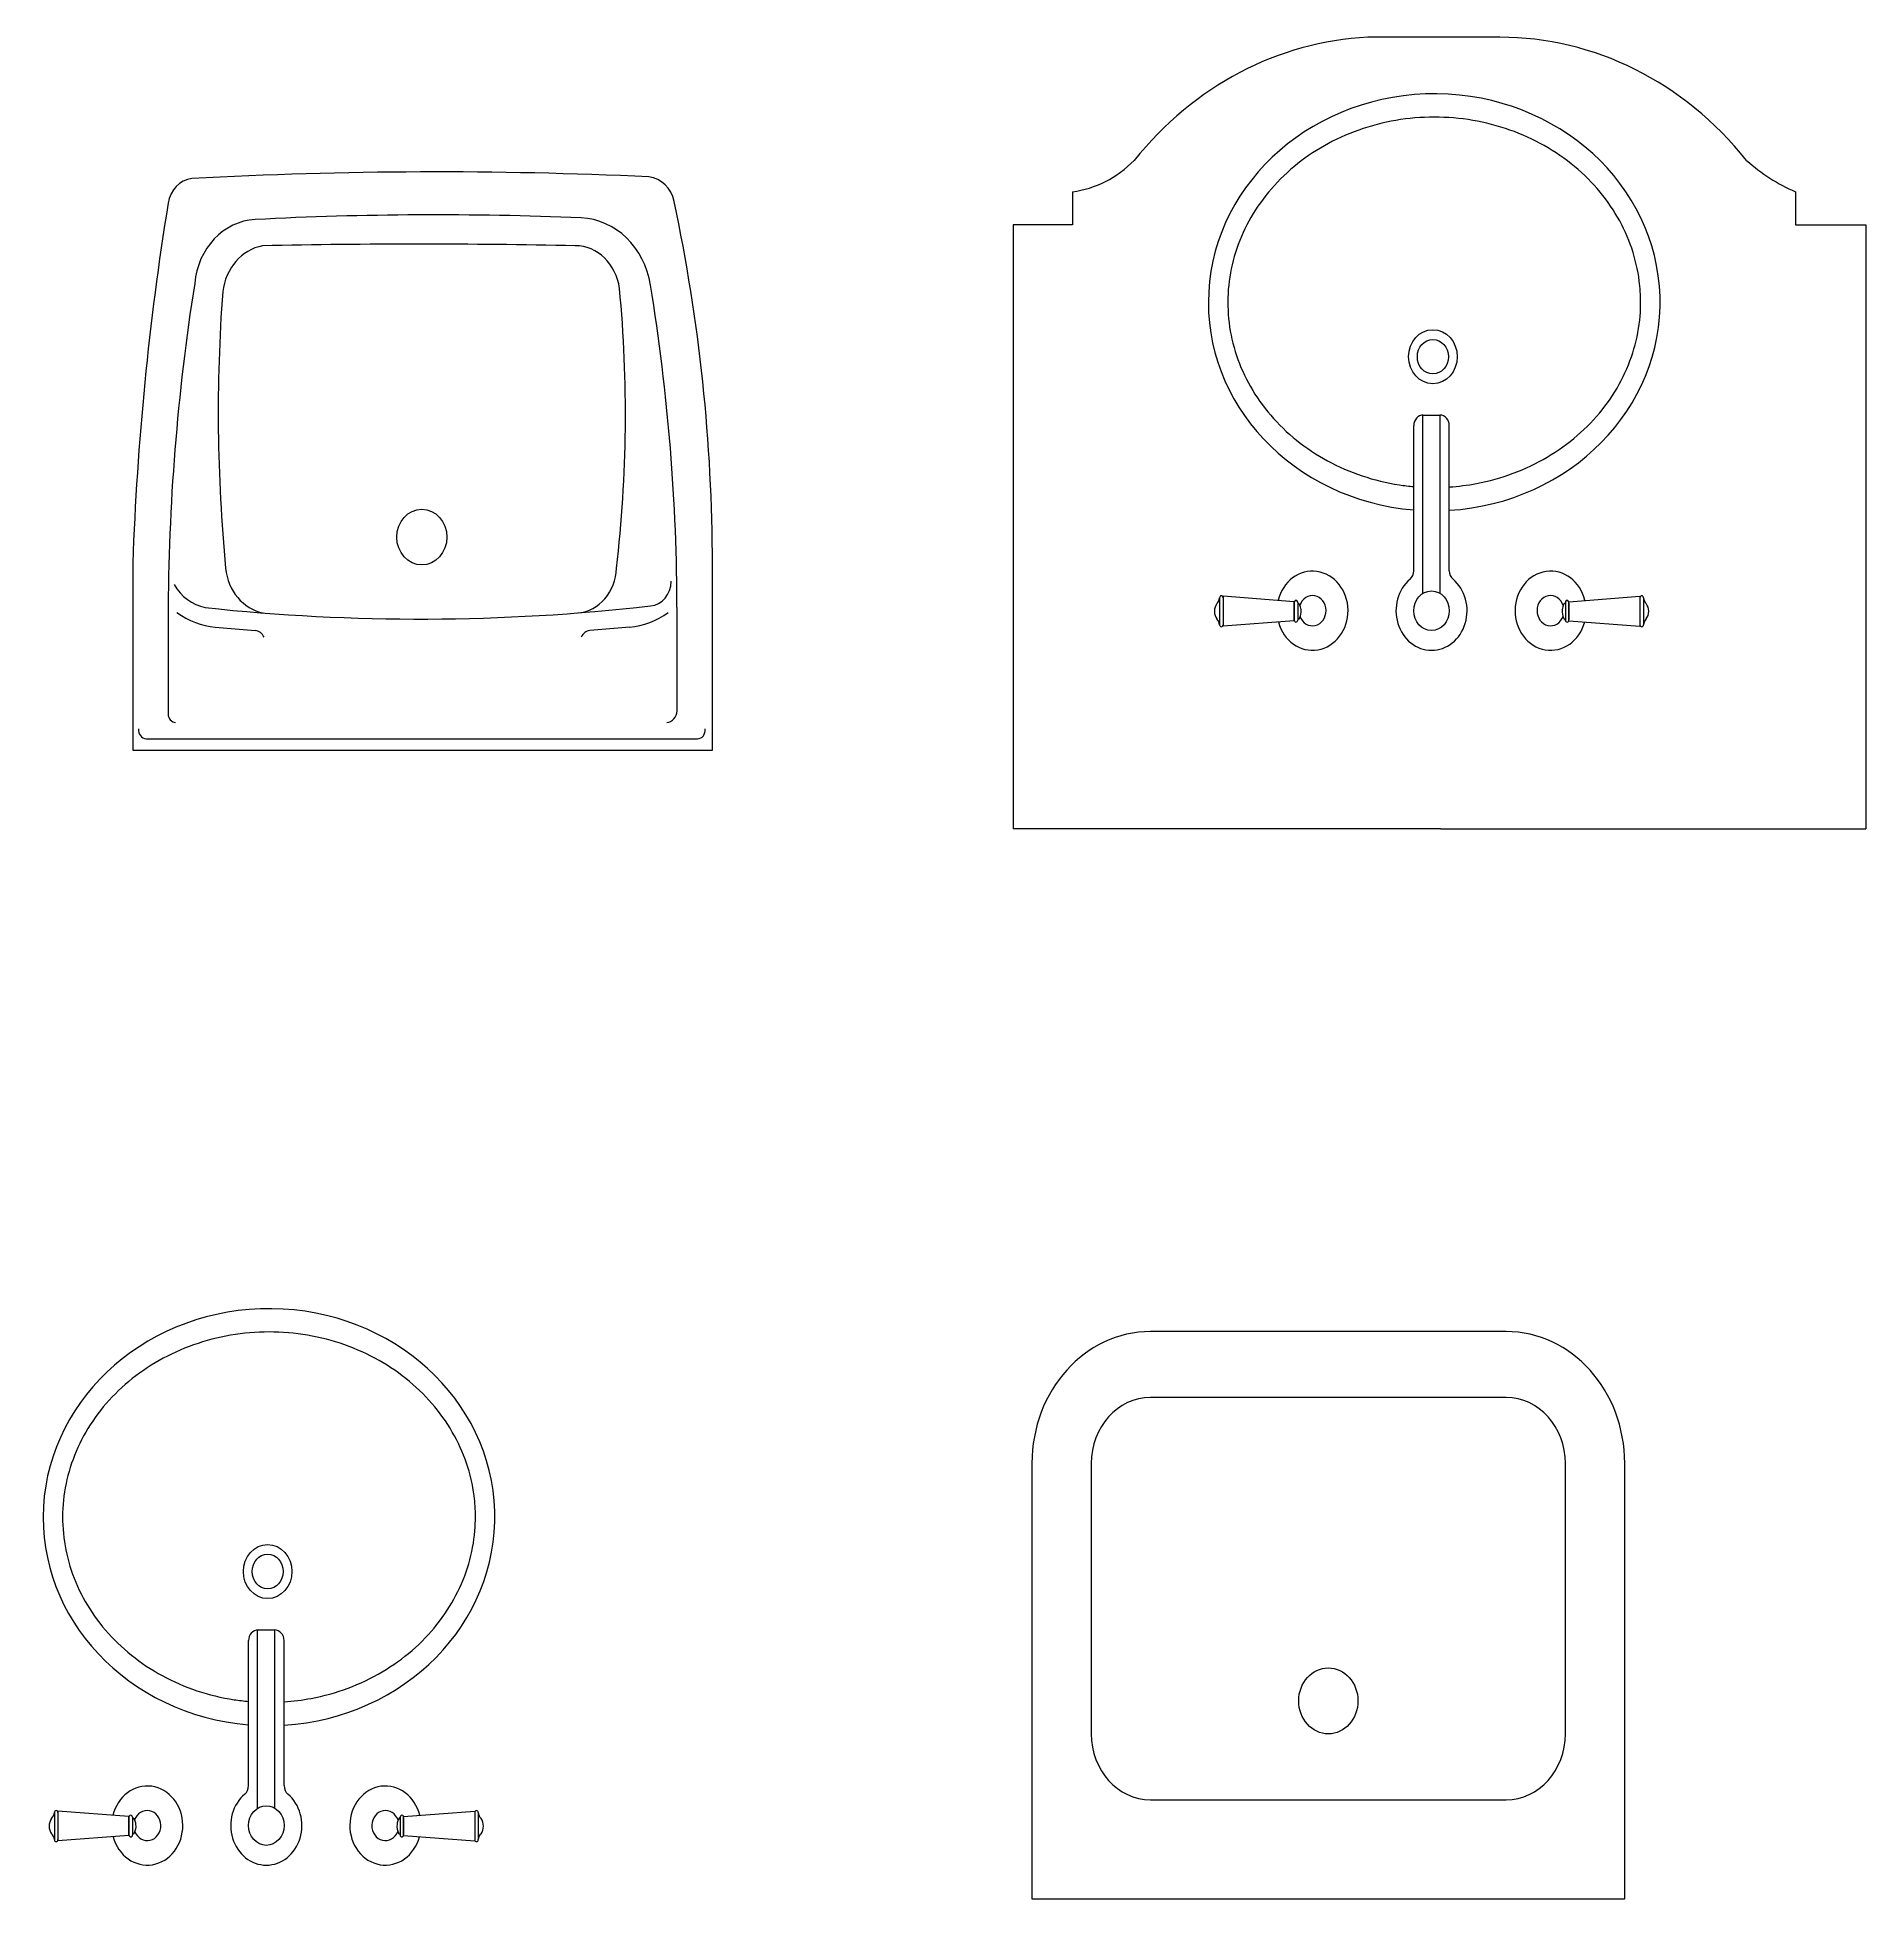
# Model space of a CAD drawing. Header units: inches. Extents: x -610279 to 716273, y -3458896 to 18603.
# Drawn here: x -144171 to 121847, y -2342102 to -2071252 of the extents above; entities that cross this region are included whole.
import ezdxf

# ---------------------------------------------------------------- set-up
doc = ezdxf.new("R2010")
doc.units = ezdxf.units.IN
doc.layers.add('6.Furniture', color=2, linetype='Continuous')
doc.layers.add('freecads.com', color=7, linetype='Continuous')
doc.styles.add('PL-01$0$Standard', font='ARIALN.TTF')

# ---------------------------------------------------------------- blocks, each defined once
blk = doc.blocks.new('bathroom blocks')
at = {"layer": 'freecads.com'}
for p, q in [((1.526019338813057, 12206.39084635658), (-498.4739806611869, 12206.39084635658)), ((-498.4739806611869, 12206.39084635658), (-498.4739806611869, 11876.39084635658)), ((1.526019338813057, 11876.39084635658), (1.526019338813057, 12206.39084635658)), ((535.5357271504181, 12157.1848572259, 3.35231730415339e-05), (535.5139990733296, 12157.22709318621, 3.352968936203725e-05)), ((535.6889237046998, 12156.88138950574, 3.347722890328678e-05), (535.5357271504181, 12157.1848572259, 3.35231730415339e-05)), ((535.9146325675829, 12156.40897791796, 3.340953810486204e-05), (535.6889237046998, 12156.88138950574, 3.347722890328678e-05)), ((536.4600469850993, 12155.08549491419, 3.324596670397948e-05), (535.9146325675829, 12156.40897791796, 3.340953810486204e-05)), ((536.906949765078, 12153.56352373048, 3.311193947492273e-05), (536.4600469850993, 12155.08549491419, 3.324596670397948e-05)), ((536.8718022989633, 12148.89140366627, 3.312248291029045e-05), (537.065156447381, 12149.90507601945, 3.306449461558943e-05)), ((537.1468208273, 12151.88700816866, 3.30400020316934e-05), (536.906949765078, 12153.56352373048, 3.311193947492273e-05)), ((537.065156447381, 12149.90507601945, 3.306449461558943e-05), (537.1468208273, 12151.88700816866, 3.30400020316934e-05)), ((757.4836828873085, 12151.88700816866, 3.30400020316934e-05), (757.7235539495305, 12153.56352373048, 3.311193947492273e-05)), ((757.5653472672275, 12149.90507601945, 3.306449461558943e-05), (757.4836828873085, 12151.88700816866, 3.30400020316934e-05)), ((757.7587014156452, 12148.89140366627, 3.312248291029045e-05), (757.5653472672275, 12149.90507601945, 3.306449461558943e-05)), ((757.7235539495305, 12153.56352373048, 3.311193947492273e-05), (758.1704567295092, 12155.08549491419, 3.324596670397948e-05)), ((758.1704567295092, 12155.08549491419, 3.324596670397948e-05), (758.7158711470256, 12156.40897791796, 3.340953810486204e-05)), ((758.7158711470256, 12156.40897791796, 3.340953810486204e-05), (758.9415800099086, 12156.88138950574, 3.347722890328678e-05)), ((758.9415800099086, 12156.88138950574, 3.347722890328678e-05), (759.0947765641904, 12157.1848572259, 3.35231730415339e-05)), ((759.0947765641904, 12157.1848572259, 3.35231730415339e-05), (759.1165046412789, 12157.22709318621, 3.352968936203725e-05)), ((535.4794728386041, 12145.31107712308, 3.354005045559793e-05), (535.6662401691137, 12145.67765346424, 3.348403793038714e-05)), ((535.498392771493, 12145.34782115764, 3.353437626635252e-05), (535.4794728386041, 12145.31107712308, 3.354005045559793e-05)), ((535.6662401691137, 12145.67765346424, 3.348403793038714e-05), (536.0712665866886, 12146.54399020403, 3.336256829393396e-05)), ((536.0712665866886, 12146.54399020403, 3.336256829393396e-05), (536.6120359917695, 12147.96464319182, 3.320038844897482e-05)), ((536.6120359917695, 12147.96464319182, 3.320038844897482e-05), (536.8718022989633, 12148.89140366627, 3.312248291029045e-05)), ((758.018467722839, 12147.96464319182, 3.320038844897482e-05), (757.7587014156452, 12148.89140366627, 3.312248291029045e-05)), ((758.5592371279199, 12146.54399020403, 3.336256829393396e-05), (758.018467722839, 12147.96464319182, 3.320038844897482e-05)), ((758.9642635454948, 12145.67765346424, 3.348403793038714e-05), (758.5592371279199, 12146.54399020403, 3.336256829393396e-05)), ((759.1510308760044, 12145.31107712308, 3.354005045559793e-05), (758.9642635454948, 12145.67765346424, 3.348403793038714e-05)), ((759.1321109431155, 12145.34782115764, 3.353437626635252e-05), (759.1510308760044, 12145.31107712308, 3.354005045559793e-05)), ((-98.47398066118694, 12131.39084635652), (-398.4739806611869, 12131.39084635658)), ((-448.4739806611869, 12081.39084635658), (-448.4739806611869, 11876.39084635658)), ((-48.47398066118694, 11876.39084635658), (-48.47398066118694, 12081.39084635652)), ((-398.4739806611869, 11826.39084635658), (-98.47398066118694, 11826.39084635658)), ((-398.4739806611869, 11776.39084635658), (-98.47398066118694, 11776.39084635658)), ((-342.9919811577829, 11395.26128398469), (-701.7817047114777, 11395.26120261678)), ((-701.7816837957189, 10937.3938729097), (-701.7817047114777, 11395.26112087803)), ((-342.9919811577829, 11395.26128398469), (17.42103344913903, 11395.26128398207)), ((17.42105435965914, 10937.3938729097), (17.42099712767504, 11395.26128398207)), ((759.9989413277362, 11335.73222769064), (271.0489413277392, 11335.73222769064)), ((271.0489413277392, 11335.73222769064), (271.0489413277392, 11195.2826769879)), ((759.9989413277362, 11194.03975843212), (759.9989413277362, 11335.73222769064)), ((748.801611796931, 11327.03181673097), (283.4904316924803, 11327.03181673097)), ((300.9084979788968, 11305.90223914431), (300.9084979788968, 11231.32725831311)), ((730.1394015301048, 11235.05600451505), (730.1394015301048, 11308.38806679048)), ((-447.3043921941253, 11236.28405598329, 3.35231730415339e-05), (-447.3261202712138, 11236.3262919436, 3.352968936203725e-05)), ((-447.1511956398435, 11235.98058826312, 3.347722890328678e-05), (-447.3043921941253, 11236.28405598329, 3.35231730415339e-05)), ((-446.9254867769605, 11235.50817667535, 3.340953810486204e-05), (-447.1511956398435, 11235.98058826312, 3.347722890328678e-05)), ((-446.3800723594441, 11234.18469367158, 3.324596670397948e-05), (-446.9254867769605, 11235.50817667535, 3.340953810486204e-05)), ((-445.9331695794654, 11232.66272248787, 3.311193947492273e-05), (-446.3800723594441, 11234.18469367158, 3.324596670397948e-05)), ((-445.6932985172434, 11230.98620692605, 3.30400020316934e-05), (-445.9331695794654, 11232.66272248787, 3.311193947492273e-05)), ((-225.3564364572348, 11230.98620692605, 3.30400020316934e-05), (-225.1165653950129, 11232.66272248787, 3.311193947492273e-05)), ((-225.1165653950129, 11232.66272248787, 3.311193947492273e-05), (-224.6696626150342, 11234.18469367158, 3.324596670397948e-05)), ((-224.6696626150342, 11234.18469367158, 3.324596670397948e-05), (-224.1242481975178, 11235.50817667535, 3.340953810486204e-05)), ((-224.1242481975178, 11235.50817667535, 3.340953810486204e-05), (-223.8985393346347, 11235.98058826312, 3.347722890328678e-05)), ((-223.8985393346347, 11235.98058826312, 3.347722890328678e-05), (-223.745342780353, 11236.28405598329, 3.35231730415339e-05)), ((-223.745342780353, 11236.28405598329, 3.35231730415339e-05), (-223.7236147032645, 11236.3262919436, 3.352968936203725e-05)), ((340.7212064733903, 11242.51350638433), (374.3131950657989, 11244.9993340305)), ((690.3266761820851, 11242.51350638433), (656.7346875896765, 11244.9993340305)), ((-447.3606465059393, 11224.41027588047, 3.354005045559793e-05), (-447.1738791754296, 11224.77685222163, 3.348403793038714e-05)), ((-447.3417265730504, 11224.44701991503, 3.353437626635252e-05), (-447.3606465059393, 11224.41027588047, 3.354005045559793e-05)), ((-447.1738791754296, 11224.77685222163, 3.348403793038714e-05), (-446.7688527578548, 11225.64318896142, 3.336256829393396e-05)), ((-446.7688527578548, 11225.64318896142, 3.336256829393396e-05), (-446.2280833527739, 11227.06384194921, 3.320038844897482e-05)), ((-446.2280833527739, 11227.06384194921, 3.320038844897482e-05), (-445.9683170455801, 11227.99060242366, 3.312248291029045e-05)), ((-445.9683170455801, 11227.99060242366, 3.312248291029045e-05), (-445.7749628971624, 11229.00427477684, 3.306449461558943e-05)), ((-445.7749628971624, 11229.00427477684, 3.306449461558943e-05), (-445.6932985172434, 11230.98620692605, 3.30400020316934e-05)), ((-225.2747720773159, 11229.00427477684, 3.306449461558943e-05), (-225.3564364572348, 11230.98620692605, 3.30400020316934e-05)), ((-225.0814179288982, 11227.99060242366, 3.312248291029045e-05), (-225.2747720773159, 11229.00427477684, 3.306449461558943e-05)), ((-224.8216516217044, 11227.06384194921, 3.320038844897482e-05), (-225.0814179288982, 11227.99060242366, 3.312248291029045e-05)), ((-224.2808822166235, 11225.64318896142, 3.336256829393396e-05), (-224.8216516217044, 11227.06384194921, 3.320038844897482e-05)), ((-223.8758557990486, 11224.77685222163, 3.348403793038714e-05), (-224.2808822166235, 11225.64318896142, 3.336256829393396e-05)), ((-223.689088468539, 11224.41027588047, 3.354005045559793e-05), (-223.8758557990486, 11224.77685222163, 3.348403793038714e-05)), ((-223.7080084014278, 11224.44701991503, 3.353437626635252e-05), (-223.689088468539, 11224.41027588047, 3.354005045559793e-05)), ((-651.7816837957189, 10937.3938729097), (-701.7816837957189, 10937.3938729097)), ((-667.414691195806, 10937.3938729097), (-696.1117107672444, 10937.3938729097)), ((-642.414691195806, 10937.3938729097), (-667.414691195806, 10937.3938729097)), ((-642.414691195806, 10912.3938729097), (-642.414691195806, 10937.3938729097)), ((-32.57894564034086, 10912.3938729097), (-32.57894564034086, 10937.3938729097)), ((-32.57894564034086, 10937.3938729097), (-7.578945640340862, 10937.3938729097)), ((-32.57894564034086, 10937.3938729097), (17.42105435965914, 10937.3938729097)), ((-393.1493084062649, 10795.26120349217), (-281.8443284299983, 10795.26120349217))]:
    blk.add_line(p, q, dxfattribs=at)
at = {"layer": 'freecads.com', "extrusion": (2.999042941532596e-07, 5.477948133960356e-13, 0.9999999999999551)}
for p, q in [((468.5264765515749, 12141.0882988292, 5.361954386172881e-05), (468.5264391732926, 12161.5520428292, 5.361954386171809e-05)), ((471.5264786044427, 12139.96440430886, 5.271983097926655e-05), (471.5264374256658, 12162.50883630888, 5.271983097925475e-05)), ((531.4749327318568, 12158.50894580861, 3.474102200000053e-05), (471.5264374256658, 12162.50883630888, 5.271983097925475e-05)), ((531.4749327320897, 12158.50882580857, 3.474102200000053e-05), (531.4749591285654, 12144.0574098086, 3.474102200000811e-05)), ((531.4749577680195, 12144.80228180861, 3.474102200000772e-05), (531.4749340226699, 12157.80228180861, 3.474102200000091e-05)), ((534.4556102063798, 12144.56229525296, 3.384711166582829e-05), (534.4555855843064, 12158.04227525297, 3.384711166582123e-05)), ((531.4749591285654, 12144.0574098086, 3.474102200000811e-05), (471.5264786044427, 12139.96440430886, 5.271983097926655e-05)), ((640.0145505714754, 12137.7928517892, 2.189535872309433e-06), (640.0147975008294, 12002.60497006306, 2.189535872380258e-06)), ((654.6161465714977, 12137.79289628936, -2.189545469596509e-06), (654.6163935008517, 12002.60499673381, -2.189545469525711e-06)), ((632.3153658890224, 12120.64724755472, 4.498563812339748e-06), (632.315566888341, 12010.60495599992, 4.498563812397401e-06)), ((662.3153658890224, 12120.64730539305, -4.498565012288661e-06), (662.315566888341, 12010.60501079684, -4.498565012230982e-06)), ((654.3155815007922, 12002.60499618433, -2.099330658992572e-06), (640.3155815007922, 12002.60497061243, 2.09932945916734e-06)), ((-514.3136427929685, 11220.18749758658, 5.361954386172881e-05), (-514.3136801712508, 11240.65124158659, 5.361954386171809e-05)), ((-511.3136407401007, 11219.06360306625, 5.271983097926655e-05), (-511.3136819188776, 11241.60803506627, 5.271983097925475e-05)), ((-451.3651866126866, 11237.608144566, 3.474102200000053e-05), (-511.3136819188776, 11241.60803506627, 5.271983097925475e-05)), ((-451.3651866124537, 11237.60802456596, 3.474102200000053e-05), (-451.365160215978, 11223.15660856599, 3.474102200000811e-05)), ((-451.3651615765239, 11223.901480566, 3.474102200000772e-05), (-451.3651853218735, 11236.901480566, 3.474102200000091e-05)), ((-448.3845091381636, 11223.66149401035, 3.384711166582829e-05), (-448.384533760237, 11237.14147401036, 3.384711166582123e-05)), ((-451.365160215978, 11223.15660856599, 3.474102200000811e-05), (-511.3136407401007, 11219.06360306625, 5.271983097926655e-05)), ((-342.825568773068, 11216.89205054658, 2.189535872309433e-06), (-342.8253218437139, 11081.70416882045, 2.189535872380258e-06)), ((-328.2239727730457, 11216.89209504675, -2.189545469596509e-06), (-328.2237258436917, 11081.7041954912, -2.189545469525711e-06)), ((-350.524753455521, 11199.74644631211, 4.498563812339748e-06), (-350.5245524562024, 11089.70415475731, 4.498563812397401e-06)), ((-320.524753455521, 11199.74650415044, -4.498565012288661e-06), (-320.5245524562024, 11089.70420955423, -4.498565012230982e-06)), ((-328.5245378437512, 11081.70419494172, -2.099330658992572e-06), (-342.5245378437512, 11081.70416936982, 2.09932945916734e-06))]:
    blk.add_line(p, q, dxfattribs=at)
at = {"layer": 'freecads.com', "extrusion": (-2.999042941532596e-07, 5.477948133960356e-13, 0.9999999999999551)}
for p, q in [((760.1748935082287, 12144.56229525296, 3.384711166582829e-05), (760.1749181303021, 12158.04227525297, 3.384711166582123e-05)), ((763.1555709825188, 12158.50882580857, 3.474102200000053e-05), (763.1555445860431, 12144.0574098086, 3.474102200000811e-05)), ((763.155545946589, 12144.80228180861, 3.474102200000772e-05), (763.1555696919386, 12157.80228180861, 3.474102200000091e-05)), ((763.1555709827517, 12158.50894580861, 3.474102200000053e-05), (823.1040662889427, 12162.50883630888, 5.271983097925475e-05)), ((823.1040251101658, 12139.96440430886, 5.271983097926655e-05), (823.1040662889427, 12162.50883630888, 5.271983097925475e-05)), ((826.1040271630336, 12141.0882988292, 5.361954386172881e-05), (826.1040645413159, 12161.5520428292, 5.361954386171809e-05)), ((763.1555445860431, 12144.0574098086, 3.474102200000811e-05), (823.1040251101658, 12139.96440430886, 5.271983097926655e-05)), ((-222.6652258363147, 11223.66149401035, 3.384711166582829e-05), (-222.6652012142413, 11237.14147401036, 3.384711166582123e-05)), ((-219.6845483620245, 11237.60802456596, 3.474102200000053e-05), (-219.6845747585003, 11223.15660856599, 3.474102200000811e-05)), ((-219.6845733979544, 11223.901480566, 3.474102200000772e-05), (-219.6845496526048, 11236.901480566, 3.474102200000091e-05)), ((-219.6845483617917, 11237.608144566, 3.474102200000053e-05), (-159.7360530556007, 11241.60803506627, 5.271983097925475e-05)), ((-159.7360942343776, 11219.06360306625, 5.271983097926655e-05), (-159.7360530556007, 11241.60803506627, 5.271983097925475e-05)), ((-156.7360921815098, 11220.18749758658, 5.361954386172881e-05), (-156.7360548032275, 11240.65124158659, 5.361954386171809e-05)), ((-219.6845747585003, 11223.15660856599, 3.474102200000811e-05), (-159.7360942343776, 11219.06360306625, 5.271983097926655e-05))]:
    blk.add_line(p, q, dxfattribs=at)
at = {"layer": 'freecads.com', "extrusion": (2.999042941532596e-07, 5.477948133960356e-13, 0.9999999999999551)}
for centre in [(647.3153086376857, 12150.89624339819, 0.000194139296929353), (-335.5248107067554, 11229.9954421557, -0.0001006191797928287)]:
    blk.add_circle(centre, 14.999998000026, dxfattribs=at)
at = {"layer": 'freecads.com'}
for centre, radius in [((-248.4739806611869, 12056.39084635658), 25), ((646.1817169948772, 11958.33060552015), 20.48394153633715), ((646.1817169948772, 11958.33060552015), 13.10972258325578), ((516.1460133179498, 11174.15309940124), 21.13422140614657), ((-336.6584023496662, 11037.42980427754), 20.48394153633715), ((-336.6584023496662, 11037.42980427754), 13.10972258325578)]:
    blk.add_circle(centre, radius, dxfattribs=at)
for centre, radius, start, end in [((546.9051629179448, 12150.89604209402, 3.305224832364142e-05), 29.98854442988978, 195.002400831697, 163.5299712273267), ((647.3153086377715, 12150.89624339818), 30.00000000003111, 307.2478893382913, 232.752327547601), ((747.7253407966637, 12150.89604209402, 3.305224832364142e-05), 29.98854442988978, 16.47002877267334, 344.997599168303), ((473.2709169743757, 12151.32020415259, 5.431162726446527e-05), 9.121796375605696, 140.6339771908807, 180.0002093146156), ((473.2709169744339, 12151.32017082923, 5.431162726446527e-05), 9.121796375605696, 180, 219.3662321235763), ((461.527177267737, 12162.36291486087, 5.431162726446527e-05), 7.04607371041247, 311.7471428311425, 353.3918107714592), ((470.0264391733508, 12161.55202414, 5.361954386171809e-05), 1.500000000174637, 0.0009231827756889605, 179.9992861251698), ((532.9652842063515, 12158.00394308635, 3.384711166582829e-05), 1.490325999972568, 359.9998953460273, 179.9998953460273), ((546.9051629179448, 12150.89604209402, 3.305224832364142e-05), 11.43953348265934, 200.5909198752427, 157.1986791703984), ((747.7253407966637, 12150.89604209402, 3.305224832364142e-05), 11.43953348265934, 22.80132082960163, 339.4090801247573), ((761.665219508257, 12158.00394308635, 3.384711166582829e-05), 1.490325999972568, 0.0001046539727320076, 180.0001046539727), ((824.6040645412577, 12161.55202414, 5.361954386171809e-05), 1.500000000174637, 0.0007138748302039085, 179.9990768172243), ((833.1033264468715, 12162.36291486087, 5.431162726446527e-05), 7.04607371041247, 186.6081892285408, 228.2528571688574), ((821.3595867401746, 12151.32017082923, 5.431162726446527e-05), 9.121796375605696, 320.6337678785837, 0), ((821.3595867402328, 12151.32020415259, 5.431162726446527e-05), 9.121796375605696, 359.9997906853844, 39.36602280697576), ((461.5272176088474, 12140.27741721905, 5.431162726446527e-05), 7.04607371041247, 6.608398542891417, 48.25306647679621), ((470.0264391733508, 12141.08831751845, 5.361954386171809e-05), 1.500000000174637, 180.0007138748302, 359.9990768172243), ((532.9652842063515, 12144.56229253077, 3.384711166582829e-05), 1.490325999972568, 180.0001046539727, 0.0001046539727320076), ((761.665219508257, 12144.56229253077, 3.384711166582829e-05), 1.490325999972568, 179.9998953460273, 359.9998953460273), ((824.6040645412577, 12141.08831751845, 5.361954386171809e-05), 1.500000000174637, 180.0009231827757, 359.9992861251698), ((833.1032861057611, 12140.27741721905, 5.431162726446527e-05), 7.04607371041247, 131.7469335185127, 173.3916014571086), ((-398.4739806611869, 12081.39084635658), 50, 90, 180), ((-98.47398066118694, 12081.39084635652), 50, 0, 90), ((624.4499731504184, 12120.71398293627), 7.865675847803512, 359.5138750101975, 53.23855718247831), ((670.1806441251247, 12120.71398293627), 7.865675847803512, 126.7614428175217, 180.4861249898025), ((-398.4739806611869, 11876.39084635658), 100, 180, 270), ((-398.4739806611869, 11876.39084635658), 50, 180, 270), ((-98.47398066118694, 11876.39084635658), 100, 270, 0), ((-98.47398066118694, 11876.39084635658), 50, 270, 0), ((283.4904316924803, 11320.70852633386), 6.323290397110301, 90, 190.3330927142421), ((748.5461779789621, 11320.49545410566), 6.541351756699117, 351.90482418746, 87.76208309807963), ((309.8570823478367, 11305.65382429737), 8.952031732753142, 91.53343913190774, 178.4098638135572), ((723.9248151731663, 11308.38806679048), 6.214586356934905, 0, 90.05670400629215), ((-435.9349564265985, 11229.99524085141, 3.305224832364142e-05), 29.98854442988978, 195.002400831697, 163.5299712273341), ((-335.5248107067719, 11229.99544215556), 30.00000000003111, 307.2478893382627, 232.7523275475764), ((-235.1147785478797, 11229.99524085141, 3.305224832364142e-05), 29.98854442988978, 16.47002877266595, 344.997599168303), ((373.6396942314313, 11254.10062163583), 9.126173319023954, 274.2322085634316, 333.0955980295555), ((657.408188424044, 11254.10062163583), 9.126173319023954, 206.9044019704445, 265.7677914365685), ((-509.5692023701677, 11230.41940290998, 5.431162726446527e-05), 9.121796375605696, 140.6339771908757, 180.0002093146156), ((-521.3129420768064, 11241.46211361826, 5.431162726446527e-05), 7.04607371041247, 311.7471428311296, 353.3918107714592), ((-512.8136801711926, 11240.65122289739, 5.361954386171809e-05), 1.500000000174637, 0.0009231827756893803, 179.9992861251698), ((-449.8748351381919, 11237.10314184374, 3.384711166582829e-05), 1.490325999972568, 359.9998953460273, 179.9998953460273), ((-435.9349564265985, 11229.99524085141, 3.305224832364142e-05), 11.43953348265934, 200.5909198752427, 157.1986791703924), ((-235.1147785478797, 11229.99524085141, 3.305224832364142e-05), 11.43953348265934, 22.80132082960763, 339.4090801247573), ((-221.1748998362864, 11237.10314184374, 3.384711166582829e-05), 1.490325999972568, 0.0001046539727320076, 180.0001046539727), ((-158.2360548032857, 11240.65122289739, 5.361954386171809e-05), 1.500000000174637, 0.0007138748302035839, 179.9990768172243), ((-149.7367928976719, 11241.46211361826, 5.431162726446527e-05), 7.04607371041247, 186.6081892285408, 228.2528571688704), ((-161.4805326043106, 11230.41940290998, 5.431162726446527e-05), 9.121796375605696, 359.9997906853844, 39.36602280697576), ((347.6693383068996, 11170.05721720368), 72.78866929546736, 95.47757910472652, 122.6743601132727), ((517.4220963274056, 9336.80179982603), 1899.498795145535, 84.51349343719518, 95.86557260687549), ((683.3785443485758, 11170.05721720368), 72.7886692954675, 57.32563988672727, 84.52242089527347), ((-740.2769248676996, 11237.58101186338), 1470.418494374758, 349.9870235227329, 359.9016114560138), ((-509.5692023701095, 11230.41936958662, 5.431162726446527e-05), 9.121796375605696, 180, 219.3662321235914), ((-521.312901735696, 11219.37661597644, 5.431162726446527e-05), 7.04607371041247, 6.608398542891417, 48.2530664768092), ((-512.8136801711926, 11220.18751627584, 5.361954386171809e-05), 1.500000000174637, 180.0007138748302, 359.9990768172243), ((-449.8748351381919, 11223.66149128815, 3.384711166582829e-05), 1.490325999972568, 180.0001046539727, 0.0001046539727320076), ((-221.1748998362864, 11223.66149128815, 3.384711166582829e-05), 1.490325999972568, 179.9998953460273, 359.9998953460273), ((-158.2360548032857, 11220.18751627584, 5.361954386171809e-05), 1.500000000174637, 180.0009231827757, 359.9992861251698), ((-149.7368332387823, 11219.37661597644, 5.431162726446527e-05), 7.04607371041247, 131.7469335185041, 173.3916014571086), ((-161.4805326043688, 11230.41936958662, 5.431162726446527e-05), 9.121796375605696, 320.6337678785571, 0), ((1687.307500591218, 11231.34246931353), 1386.399002695769, 180.0006286258651, 190.3122139704334), ((324.6041046886676, 11207.68179207804), 18.71905491045637, 93.98523927236472, 179.9080174202389), ((387.1378192496486, 11196.50170278461), 35.24205900952483, 94.48836333564465, 177.9400016957385), ((643.165994562376, 11193.60411110588), 38.67648994941849, 6.181175560561119, 79.77040160392447), ((691.0126778019985, 11187.23688295309), 41.15129698836113, 33.91485307770825, 78.75737710473511), ((-358.390146194125, 11199.81318169366), 7.865675847803512, 359.5138750101977, 53.23855718250697), ((-312.6594752194187, 11199.81318169366), 7.865675847803512, 126.761442817493, 180.4861249898022), ((1460.724139253049, 11195.30844109904), 1189.675198204286, 180.0012408215902, 193.3916811790068), ((1252.825051983054, 11081.12478212736), 908.4262825026263, 172.6227414851888, 186.0331101344974), ((-428.0003696893255, 11079.76481396908), 1115.874987941914, 355.2897199607577, 6.070374855088165), ((-1217.684251130289, 11272.18481112245), 1979.226479964069, 349.7800174495651, 357.7372241870088), ((384.0828195827271, 10993.87465193458), 61.71679587255465, 189.9973247613659, 267.8598564384912), ((386.8317915844236, 10991.13211778913), 37.80171377781182, 188.3442660877597, 269.8831051432786), ((643.5502574187631, 10993.66513662398), 40.931373473146, 279.7954327962949, 352.2311295411806), ((654.2415787096179, 10987.1437901275), 53.75780865308326, 272.658141670033, 354.4210056586691), ((518.6343097055433, 17948.61867016279), 6996.53121665424, 268.9199513125226, 271.0800486874773), ((504.4235073706877, 14214.1289701383), 3284.218891301978, 267.8598564384912, 272.658141670033), ((-699.575049952703, 10765.73668672714), 157.4027854651306, 51.3313571688808, 68.70640598846825), ((-21.64543767353189, 10819.21600321423), 93.8171466067813, 96.69249335044461, 132.2760677831758), ((327.0020810766291, 10925.23188083733), 24.22855986562248, 193.0240340698959, 264.184949979709), ((707.7885657692823, 10924.93004530302), 22.69119046153954, 276.1843309830279, 350.0638254467), ((503.6823404681054, 15155.40937322683), 4258.051124868711, 267.5888707330266, 272.7804102297258), ((-393.1493084062649, 11073.79804875235), 278.5368452601715, 221.6654154838502, 270), ((-293.7409923452478, 11075.0644267791), 280.0560200639796, 272.4346336152937, 318.2643106646458)]:
    blk.add_arc(centre, radius, start, end, dxfattribs=at)
at = {"layer": 'freecads.com', "extrusion": (2.999042941532596e-07, 5.477948133960356e-13, 0.9999999999999551)}
for centre, radius, start, end in [((535.405891343773, 12158.18144092819, 0.0001941392969291932), 0.9604514010054218, 188.3366779125541, 276.462868671027), ((535.2992467156691, 12144.48312766971, 0.0001941392969290676), 0.8473380393557314, 77.71955908033185, 174.6422117881806), ((640.3155668886617, 12010.6049706122, 0.0001941392969293658), 8.000000000013864, 180.0001046539727, 270.0001046539727), ((654.3155668886625, 12010.60499618411, 0.0001941392969293878), 8.000000000013864, 270.0001046539727, 0.000104653972732003), ((-447.4342280006681, 11237.2806396857, -0.0001006191797930024), 0.9604514010054218, 188.3366779125541, 276.4628686710263), ((-447.5408726287719, 11223.58232642723, -0.000100619179793114), 0.8473380393557314, 77.7195590803277, 174.6422117881806), ((-342.524552455778, 11089.70416936972, -0.0001006191797928155), 8.000000000013864, 180.0001046539727, 270.0001046539727), ((-328.5245524557769, 11089.70419494162, -0.0001006191797928075), 8.000000000013864, 270.0001046539727, 0.000104653972732003)]:
    blk.add_arc(centre, radius, start, end, dxfattribs=at)
at = {"layer": 'freecads.com', "extrusion": (-2.999042941532596e-07, 5.477948133960356e-13, 0.9999999999999551)}
for centre, radius, start, end in [((759.2246123708384, 12158.1814409283, -0.0001941259504766476), 0.9604514010054218, 263.5371313323035, 351.663322087446), ((759.3312569989422, 12144.48312766983, -0.0001941259504767593), 0.8473380393557314, 5.35778821181942, 102.2804409196682), ((-223.6155069736023, 11237.28063968581, 0.0001006315173161689), 0.9604514010054218, 263.5371313323286, 351.663322087446), ((-223.5088623454984, 11223.58232642734, 0.000100631517316071), 0.8473380393557314, 5.35778821181942, 102.2804409196723)]:
    blk.add_arc(centre, radius, start, end, dxfattribs=at)
at = {"layer": 'freecads.com', "extrusion": (0, 0, -1)}
for centre in [(645.0428341263032, 11917.10283178817), (-337.7972852182402, 10996.20203054556)]:
    blk.add_ellipse(centre, major_axis=(-190.5003119785397, -0.3621908518834278), ratio=0.8295814177054835, start_param=1.663167909863715, end_param=7.788698856541812, dxfattribs=at)
at = {"layer": 'freecads.com'}
for points in [[(632.31548198362, 12057.08814997573), (624.6456530511205, 12056.62774654383), (617.014453637792, 12055.75653256695), (598.8422112131084, 12052.67722186759), (588.4103304875607, 12050.06413572047), (568.3565436427307, 12043.32870245543), (558.7352271186246, 12039.20659457518), (540.6422324889863, 12029.62315666947), (532.1711076699721, 12024.16225622203), (516.663975346979, 12012.12344444274), (509.6283620678878, 12005.54620274219), (497.2087460395705, 11991.53273795473), (491.8247588002414, 11984.0973498991), (482.8488465644477, 11968.63835192924), (479.2563994074299, 11960.61539512661), (473.9352226627816, 11944.24077927878), (472.2056964495277, 11935.88910114478), (471.0864117172605, 11923.92381232096), (470.9228471477109, 11920.34763991522), (470.9296457588498, 11916.7717971386), (470.9396915976249, 11911.48802087728), (471.321797514247, 11906.20491218879), (473.2746300411236, 11892.58133836875), (475.4168936350907, 11884.28464029029), (481.552215081203, 11868.0775944219), (485.5460634124756, 11860.16739416371), (495.300083811424, 11844.99520462476), (501.060668456048, 11837.73394846734), (514.1923529048508, 11824.12912514606), (521.5633378729981, 11817.78637697016), (537.6841088646615, 11806.27052965008), (546.4334507474268, 11801.09804930426), (565.0125686500978, 11792.13478449975), (574.8417760151497, 11788.34438345469), (595.2315037030785, 11782.30238186415), (605.7914329354244, 11780.05098759294), (627.2604370654153, 11777.18056044691), (638.1689269811905, 11776.5616117108), (659.9375505476783, 11776.9819268587), (670.7971029472828, 11778.02117902854), (692.0724866865494, 11781.71502533157), (702.4877316638886, 11784.36950852417), (722.498755933746, 11791.18402267508), (732.0939458203793, 11795.34381022966), (750.1264041419199, 11804.99737055196), (758.5631214364257, 11810.4907078478), (773.9948019220319, 11822.58797167839), (780.9893777388206, 11829.19122234742), (793.3222428404551, 11843.24962842108), (798.6605297194619, 11850.70394777324), (807.542342669476, 11866.19374159885), (811.0864041131281, 11874.22857480867), (816.3096747884119, 11890.62041514225), (817.9896790136409, 11898.97746288897), (819.4614974792639, 11915.77723361125), (819.2536454722576, 11924.22066889818), (816.9533737643214, 11940.96700850005), (814.8604685814644, 11949.27053099991), (808.822443414625, 11965.49783782409), (804.8765303823457, 11973.42149545972), (795.215301567252, 11988.62769219947), (789.4995589218161, 11995.9095070125), (776.4524680199393, 12009.56242926277), (769.1212226368079, 12015.93271492094), (753.0729160694464, 12027.50984117288), (744.3562933909998, 12032.71605649239), (725.8340328358172, 12041.75171925562), (716.028962078417, 12045.58077771913), (695.677815418836, 12051.70344203534), (685.1323305970582, 12053.99683776473), (670.3981477043417, 12056.02732088368), (666.3641583867429, 12056.46585146534), (662.3154825289093, 12056.78972980308)], [(-350.5246373609234, 11136.18734873312), (-358.1944662934229, 11135.72694530122), (-365.8256657067514, 11134.85573132434), (-383.997908131435, 11131.77642062498), (-394.4297888569827, 11129.16333447786), (-414.4835757018127, 11122.42790121282), (-424.1048922259188, 11118.30579333257), (-442.197886855557, 11108.72235542686), (-450.6690116745713, 11103.26145497941), (-466.1761439975644, 11091.22264320012), (-473.2117572766556, 11084.64540149957), (-485.6313733049728, 11070.63193671212), (-491.015360544302, 11063.19654865649), (-499.9912727800956, 11047.73755068663), (-503.5837199371135, 11039.714593884), (-508.9048966817618, 11023.33997803617), (-510.6344228950156, 11014.98829990217), (-511.7537076272829, 11003.02301107835), (-511.9172721968325, 10999.44683867261), (-511.9104735856936, 10995.87099589599), (-511.9004277469185, 10990.58721963467), (-511.5183218302964, 10985.30411094618), (-509.5654893034198, 10971.68053712613), (-507.4232257094527, 10963.38383904768), (-501.2879042633404, 10947.17679317929), (-497.2940559320677, 10939.2665929211), (-487.5400355331194, 10924.09440338215), (-481.7794508884954, 10916.83314722473), (-468.6477664396925, 10903.22832390345), (-461.2767814715453, 10896.88557572755), (-445.1560104798818, 10885.36972840746), (-436.4066685971165, 10880.19724806164), (-417.8275506944456, 10871.23398325714), (-407.9983433293937, 10867.44358221208), (-387.6086156414649, 10861.40158062154), (-377.048686409119, 10859.15018635033), (-355.5796822791281, 10856.2797592043), (-344.6711923633529, 10855.66081046819), (-322.9025687968651, 10856.08112561609), (-312.0430163972605, 10857.12037778592), (-290.767632657994, 10860.81422408896), (-280.3523876806548, 10863.46870728156), (-260.3413634107974, 10870.28322143246), (-250.7461735241641, 10874.44300898705), (-232.7137152026235, 10884.09656930935), (-224.2769979081177, 10889.58990660518), (-208.8453174225115, 10901.68717043578), (-201.8507416057228, 10908.29042110481), (-189.5178765040882, 10922.34882717846), (-184.1795896250815, 10929.80314653063), (-175.2977766750673, 10945.29294035624), (-171.7537152314153, 10953.32777356606), (-166.5304445561314, 10969.71961389964), (-164.8504403309025, 10978.07666164636), (-163.3786218652795, 10994.87643236864), (-163.5864738722858, 11003.31986765557), (-165.8867455802219, 11020.06620725744), (-167.979650763079, 11028.3697297573), (-174.0176759299184, 11044.59703658148), (-177.9635889621977, 11052.52069421711), (-187.6248177772914, 11067.72689095686), (-193.3405604227273, 11075.00870576989), (-206.3876513246041, 11088.66162802016), (-213.7188967077354, 11095.03191367833), (-229.767203275097, 11106.60903993027), (-238.4838259535436, 11111.81525524978), (-257.0060865087262, 11120.85091801301), (-266.8111572661264, 11124.67997647652), (-287.1623039257074, 11130.80264079273), (-297.7077887474852, 11133.09603652212), (-312.4419716402017, 11135.12651964107), (-316.4759609578005, 11135.56505022273), (-320.524636815634, 11135.88892856047)]]:
    blk.add_open_spline(points, degree=3, knots=[4.7828476053687, 4.7828476053687, 4.7828476053687, 4.7828476053687, 4.913195625253423, 4.913195625253423, 5.097709474721984, 5.097709474721984, 5.282223324190544, 5.282223324190544, 5.466737173659104, 5.466737173659104, 5.651251023127664, 5.651251023127664, 5.835764872596225, 5.835764872596225, 6.020278722064785, 6.020278722064785, 6.204792571533345, 6.204792571533345, 6.283185307179586, 6.283185307179586, 6.283185307179586, 6.399020846250444, 6.399020846250444, 6.583534695719004, 6.583534695719004, 6.768048545187564, 6.768048545187564, 6.952562394656124, 6.952562394656124, 7.137076244124684, 7.137076244124684, 7.321590093593245, 7.321590093593245, 7.506103943061805, 7.506103943061805, 7.690617792530364, 7.690617792530364, 7.875131641998925, 7.875131641998925, 8.059645491467485, 8.059645491467485, 8.244159340936045, 8.244159340936045, 8.428673190404606, 8.428673190404606, 8.613187039873166, 8.613187039873166, 8.797700889341726, 8.797700889341726, 8.982214738810287, 8.982214738810287, 9.166728588278847, 9.166728588278847, 9.351242437747407, 9.351242437747407, 9.535756287215968, 9.535756287215968, 9.720270136684528, 9.720270136684528, 9.904783986153088, 9.904783986153088, 10.08929783562165, 10.08929783562165, 10.27381168509021, 10.27381168509021, 10.45832553455877, 10.45832553455877, 10.64283938402733, 10.64283938402733, 10.82735323349589, 10.82735323349589, 10.89632226314565, 10.89632226314565, 10.89632226314565, 10.89632226314565], dxfattribs=at)
at = {"layer": 'freecads.com', "style": 'PL-01$0$Standard', "flags": 8}
for tag, p in [('TRADENAME', (515.5239413277377, 11335.68904769064)), ('MODELNUMBER', (515.5239413277377, 11335.73222769064)), ('PRODUCT', (515.5239413277377, 11335.64586769064)), ('MATERIAL', (515.5239413277377, 11335.60268769064))]:
    blk.add_attdef(tag, p, '', height=0.0254, dxfattribs=at)

msp = doc.modelspace()

# ---------------------------------------------------------------- block references
at = {"layer": '6.Furniture'}
ref = msp.add_blockref('bathroom blocks', (804.8304908067948, 778.7858666307329), dxfattribs=dict(at, xscale=-172.477860637242, yscale=-191.938897149721, zscale=172.477860637242))
ref.add_attrib('MODELNUMBER', 'K-1728', (-88111.63601668045, -2174989.15630086), dxfattribs={"layer": 'freecads.com', "height": 4.875247987602914, "rotation": 180, "style": 'PL-01$0$Standard', "width": 0.8986081674872887})
ref.add_attrib('TRADENAME', 'CHESAPEAKE', (-88111.63601668045, -2174980.868379281), dxfattribs={"layer": 'freecads.com', "height": 4.875247987602914, "rotation": 180, "style": 'PL-01$0$Standard', "width": 0.8986081674872887})
ref.add_attrib('PRODUCT', 'C_LAVATORY', (-88111.63601668045, -2174972.580457702), dxfattribs={"layer": 'freecads.com', "height": 4.875247987602914, "rotation": 180, "style": 'PL-01$0$Standard', "width": 0.8986081674872887})
ref.add_attrib('MATERIAL', 'VITREOUS CHINA', (-88111.63601668045, -2174964.292536123), dxfattribs={"layer": 'freecads.com', "height": 4.875247987602914, "rotation": 180, "style": 'PL-01$0$Standard', "width": 0.8986081674872887})

doc.saveas('drawing.dxf')
